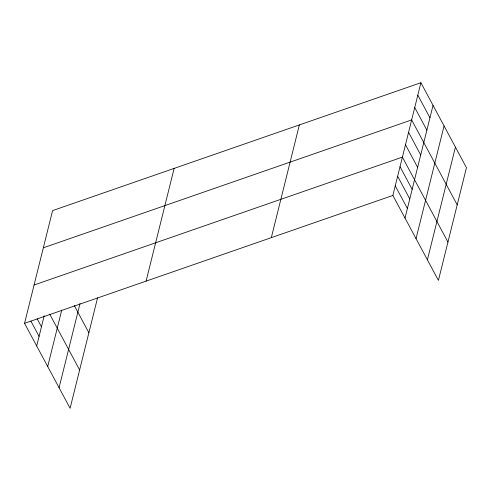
<?xml version="1.0" encoding="UTF-8"?>
<svg xmlns="http://www.w3.org/2000/svg" width="491" height="491" viewBox="0 0 491 491"><rect width="100%" height="100%" fill="white"/><g stroke="black" fill="none" stroke-linecap="round" stroke-linejoin="round"><path stroke-width="0.74" d="M97.586 297.742L70.096 408.273L24.55 323.33L52.58 210.608L420.904 82.727L466.45 167.67L438.42 280.392L392.874 195.449L420.904 82.727M36.69 345.971L44.202 315.75M47.713 366.532L61.78 309.968M59.073 387.712L80.033 303.438M146.097 281.128L174.127 168.407M271.327 237.65L299.357 124.923M405.014 218.09L433.044 105.369M416.037 238.651L444.067 125.929M427.397 259.831L455.427 147.11M43.331 247.802L411.648 119.921L457.201 204.87M34.082 285.001L402.399 157.12L447.952 242.069M24.55 323.33L392.874 195.449M417.816 95.125L429.956 117.766M414.735 107.523L426.875 130.164M408.567 132.325L420.707 154.966M405.486 144.722L417.626 167.363M400.018 166.701L412.158 189.342M397.636 176.281L409.776 198.923M395.255 185.868L407.395 208.509M74.307 305.568L88.877 332.751M49.665 314.068L79.628 369.95M37.169 318.812L41.453 326.803M30.859 321.071L39.071 336.384"/></g></svg>
